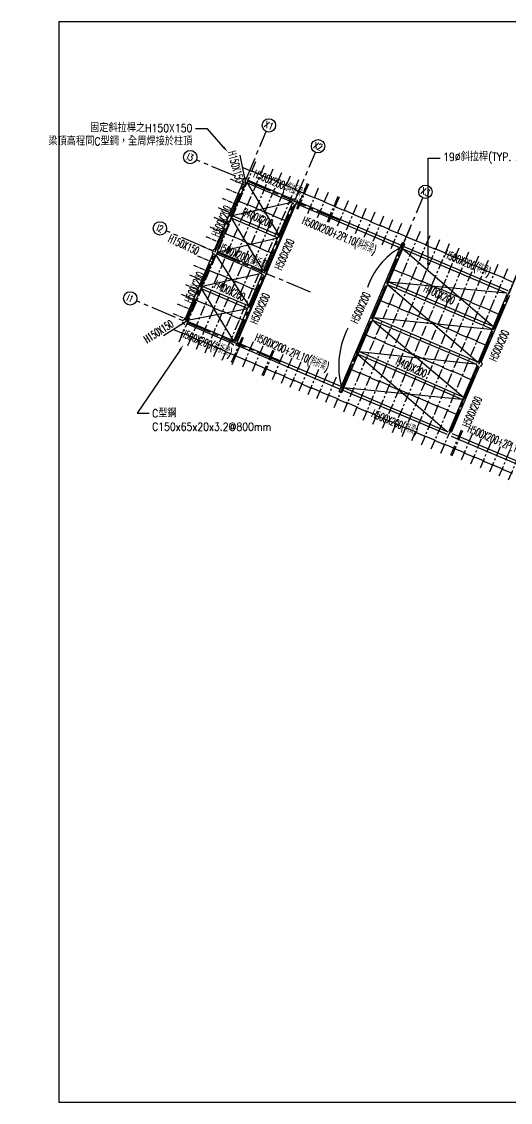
# Model space of a CAD drawing. Header units: centimetres. Extents: x -47768 to 194820, y -149527 to 141949.
# Drawn here: x 58013 to 61677, y -80723 to -72623 of the extents above; entities that cross this region are included whole.
import ezdxf
from ezdxf import colors
from ezdxf.entities.mleader import LeaderData, LeaderLine
from ezdxf.enums import TextEntityAlignment as Align
from ezdxf.math import Vec2, Vec3

# ---------------------------------------------------------------- set-up
doc = ezdxf.new("R2010")
doc.units = ezdxf.units.CM
for name, pattern in [('CENTER2', [28.575, 19.05, -3.175, 3.175, -3.175]), ('HIDDEN', [0.375, 0.25, -0.125]), ('建築圖|CENTER', [50.8, 31.75, -6.35, 6.35, -6.35])]:
    doc.linetypes.add(name, pattern=pattern)
doc.layers.get('0').update_dxf_attribs({"color": 8})
for name, color, linetype in [('0S-colhead', 8, 'HIDDEN'), ('0S-c型鋼', 11, '建築圖|CENTER'), ('0S-GRID', 8, 'Continuous'), ('0S-SB', 6, 'Continuous'), ('0S-斜拉桿', 131, 'Continuous'), ('0S-防垂桿', 41, 'Continuous'), ('1S-BN', 7, 'Continuous'), ('1S-SJN', 3, 'Continuous'), ('1S-TEXT', 7, 'Continuous'), ('H150X150', 3, 'Continuous'), ('SJ', 3, 'Continuous')]:
    doc.layers.add(name, color=color, linetype=linetype)
doc.layers.add('0S-繪圖區', color=171, linetype='Continuous', plot=False)
doc.styles.add('ae', font='romans.shx', dxfattribs={"bigfont": 'chineset.shx'})
doc.styles.add('CHINA', font='romans.shx', dxfattribs={"width": 0.85, "bigfont": 'chineset.shx'})
doc.styles.add('ROMAND', font='romand')

# ---------------------------------------------------------------- blocks, each defined once
blk = doc.blocks.new('*U155')
at = {"color": 0, "ltscale": 100}
blk.add_lwpolyline([(-36.3, 27), (36.3, 27), (36.3, -27), (-36.3, -27)], close=True, dxfattribs=at)
blk = doc.blocks.new('XLINE')
blk.add_circle((0, 0), 50)
at = {"style": 'ROMAND', "width": 0.74997, "flags": 8}
blk.add_attdef('X-LINE', text='', height=50, dxfattribs=at).set_placement((0, 0), align=Align.MIDDLE)
blk = doc.blocks.new('柱位編號')
at = {"color": 0, "linetype": 'CENTER2', "ltscale": 10}
for p, q in [((129523.5, 36832.5), (130129.1, 38259.2)), ((129891.7, 36676.2), (130497.3, 38102.9)), ((130686.2, 37588.3), (129604.7, 38047.4)), ((130697.2, 36334.3), (131302.8, 37761)), ((130459.6, 37054.4), (129378.1, 37513.5)), ((131502.6, 35992.5), (132108.2, 37419.1)), ((130236.9, 36529.7), (129155.3, 36988.8))]:
    blk.add_line(p, q, dxfattribs=at)
at = {"color": 0}
ref = blk.add_blockref('XLINE', (130148.7, 38305.2), dxfattribs=dict(at, rotation=337))
ref.add_attrib('X-LINE', 'X1', dxfattribs={"height": 50, "rotation": 337, "style": 'ROMAND', "width": 0.74997}).set_placement((130148.7, 38305.2), align=Align.MIDDLE)
ref = blk.add_blockref('XLINE', (130516.9, 38148.9), dxfattribs=dict(at, rotation=337))
ref.add_attrib('X-LINE', 'X2', dxfattribs={"height": 50, "rotation": 337, "style": 'ROMAND', "width": 0.74997}).set_placement((130516.9, 38148.9), align=Align.MIDDLE)
ref = blk.add_blockref('XLINE', (129558.7, 38066.9), dxfattribs=dict(at, rotation=337))
ref.add_attrib('X-LINE', 'I3', dxfattribs={"height": 50, "rotation": 337, "style": 'ROMAND', "width": 0.74997}).set_placement((129558.7, 38066.9), align=Align.MIDDLE)
ref = blk.add_blockref('XLINE', (131322.3, 37807.1), dxfattribs=dict(at, rotation=337))
ref.add_attrib('X-LINE', 'X3', dxfattribs={"height": 50, "rotation": 337, "style": 'ROMAND', "width": 0.74997}).set_placement((131322.3, 37807.1), align=Align.MIDDLE)
ref = blk.add_blockref('XLINE', (129332, 37533.1), dxfattribs=dict(at, rotation=337))
ref.add_attrib('X-LINE', 'I2', dxfattribs={"height": 50, "rotation": 337, "style": 'ROMAND', "width": 0.74997}).set_placement((129332, 37533.1), align=Align.MIDDLE)
ref = blk.add_blockref('XLINE', (129109.3, 37008.4), dxfattribs=dict(at, rotation=337))
ref.add_attrib('X-LINE', 'I1', dxfattribs={"height": 50, "rotation": 337, "style": 'ROMAND', "width": 0.74997}).set_placement((129109.3, 37008.4), align=Align.MIDDLE)

msp = doc.modelspace()

# ---------------------------------------------------------------- linework, layer by layer
at = {"layer": '0S-colhead', "ltscale": 100}
for centre in [(59691.1502, -73814.1465), (60059.3521, -73970.439), (59464.5261, -74348.0393), (59832.6413, -74504.295), (59241.8094, -74872.7271), (59610.0113, -75029.0196), (61443.4792, -75188.1821)]:
    msp.add_circle(centre, 20, dxfattribs=at)
at = {"layer": '0S-c型鋼', "ltscale": 2.5}
for p, q in [((59767.5485, -73672.7973), (59192.955, -75025.8436)), ((59831.9733, -73700.144), (59257.3798, -75053.1903)), ((59896.398, -73727.4907), (59321.8046, -75080.537)), ((59960.8228, -73754.8374), (59386.2293, -75107.8837)), ((60025.2476, -73782.1841), (59450.6541, -75135.2304)), ((60089.6724, -73809.5308), (59515.0789, -75162.5771)), ((60154.0973, -73836.8773), (60068.1365, -74039.3883)), ((60163.3024, -73840.7846), (60077.3415, -74043.2956)), ((60236.9394, -73872.0416), (60150.9786, -74074.5526)), ((60310.5765, -73903.2986), (60224.6156, -74105.8097)), ((60384.2132, -73934.5555), (60298.2524, -74137.0666)), ((60393.4183, -73938.4628), (60307.4575, -74140.9739)), ((60460.1531, -73966.7901), (60374.1923, -74169.3011)), ((60526.8879, -73995.1173), (60440.9271, -74197.6283)), ((60593.6228, -74023.4445), (60507.6619, -74225.9555)), ((60660.3576, -74051.7717), (60574.3967, -74254.2827)), ((60727.0924, -74080.0989), (60641.1316, -74282.6099)), ((60793.8272, -74108.4261), (60707.8664, -74310.9371)), ((60927.297, -74165.0806), (60352.923, -75518.2208)), ((60860.5621, -74136.7533), (60774.6012, -74339.2643)), ((61000.1723, -74196.0143), (60425.7984, -75549.1546)), ((61073.0477, -74226.948), (60498.6737, -75580.0883)), ((61145.923, -74257.8818), (60571.549, -75611.022)), ((61218.7983, -74288.8155), (60644.4243, -75641.9558)), ((61291.6736, -74319.7493), (60717.2997, -75672.8895)), ((61364.549, -74350.683), (60790.175, -75703.8233)), ((61437.4243, -74381.6167), (60863.0503, -75734.757)), ((61510.2996, -74412.5505), (60935.9256, -75765.6907)), ((61583.1749, -74443.4842), (61008.801, -75796.6245)), ((61656.0502, -74474.418), (61081.6763, -75827.5582)), ((61728.9256, -74505.3517), (61154.5516, -75858.492)), ((59665.6844, -74987.506), (59579.7235, -75190.0171)), ((59748.5265, -75022.6704), (59662.5656, -75225.1815)), ((59822.1635, -75053.9275), (59736.2027, -75256.4386)), ((59895.8002, -75085.1844), (59809.8394, -75287.6955)), ((59905.0053, -75089.0917), (59819.0444, -75291.6028)), ((59971.7401, -75117.419), (59885.7793, -75319.9301)), ((60038.4749, -75145.7462), (59952.5141, -75348.2573)), ((60105.2097, -75174.0735), (60019.2489, -75376.5845)), ((60171.9445, -75202.4007), (60085.9837, -75404.9118)), ((60238.6793, -75230.728), (60152.7185, -75433.239)), ((60305.4141, -75259.0552), (60219.4533, -75461.5663)), ((60372.149, -75287.3825), (60286.1881, -75489.8935)), ((61308.7853, -75684.961), (61222.8244, -75887.472)), ((61317.9903, -75688.8683), (61232.0295, -75891.3794)), ((61388.7568, -75718.9069), (61302.796, -75921.418)), ((61459.5234, -75748.9455), (61373.5625, -75951.4566)), ((61530.2899, -75778.9841), (61444.3291, -75981.4952)), ((61601.0565, -75809.0228), (61515.0956, -76011.5338)), ((61671.823, -75839.0614), (61585.8622, -76041.5724)), ((61742.5896, -75869.1), (61656.6287, -76071.611))]:
    msp.add_line(p, q, dxfattribs=at)
at = {"layer": '0S-c型鋼'}
for p, q in [((59577.2199, -73800.9259), (59678.45, -73843.8797)), ((59516.0959, -73944.9783), (59617.326, -73987.932)), ((59546.6579, -73872.9521), (59647.888, -73915.9058)), ((59485.534, -74017.0045), (59586.764, -74059.9582)), ((59454.972, -74089.0307), (59556.2021, -74131.9844)), ((59424.41, -74161.0569), (59525.6401, -74204.0106)), ((59393.848, -74233.083), (59495.0781, -74276.0368)), ((59365.2367, -74305.8935), (59466.4668, -74348.8472)), ((59332.7302, -74377.0943), (59433.9546, -74420.0614)), ((59302.1586, -74449.1164), (59403.383, -74492.0836)), ((59241.0155, -74593.1606), (59342.2398, -74636.1278)), ((59271.587, -74521.1385), (59372.8114, -74564.1057)), ((59210.4439, -74665.1827), (59311.6683, -74708.1499)), ((59179.8723, -74737.2048), (59281.0967, -74780.172)), ((59149.3008, -74809.2269), (59250.5251, -74852.1941))]:
    msp.add_line(p, q, dxfattribs=at)
at = {"layer": '0S-c型鋼', "ltscale": 100}
for p, q in [((60067.9571, -73988.4932), (59628.976, -75022.6679)), ((59674.8894, -74991.4134), (59588.9286, -75193.9244))]:
    msp.add_line(p, q, dxfattribs=at)
at = {"layer": '0S-SB', "ltscale": 100}
for p, q in [((59462.0636, -74328.1915), (59675.2552, -73826.1703)), ((59480.4724, -74336.0091), (59693.664, -73833.9879)), ((59703.1823, -73830.0854), (60039.5284, -73972.8559)), ((59710.9969, -73811.6753), (60047.3431, -73954.4458)), ((59830.2522, -74484.5083), (60043.3622, -73982.4524)), ((59848.6623, -74492.3229), (60061.7723, -73990.2671)), ((60071.3842, -73986.3779), (60851.6703, -74317.5896)), ((60079.1989, -73967.9678), (60859.4849, -74299.1795)), ((59484.3769, -74345.6005), (59820.6311, -74488.3027)), ((60394.5375, -75394.5902), (60867.2994, -74280.7696)), ((60412.9478, -75402.4045), (60885.7097, -74288.5839)), ((60885.7096, -74288.5841), (60867.2995, -74280.7694)), ((60870.0804, -74325.4043), (61650.4765, -74656.6627)), ((60877.895, -74306.9942), (61658.2911, -74638.2527)), ((59239.3436, -74852.8797), (59448.5362, -74360.0528)), ((59257.7537, -74860.6943), (59466.9463, -74367.8674)), ((59476.5636, -74364.0112), (59812.8178, -74506.7133)), ((59607.5456, -75009.1721), (59816.7483, -74516.3213)), ((59625.9557, -75016.9868), (59835.1584, -74524.1359)), ((61441.09, -75168.3954), (61654.3307, -74666.0318)), ((61459.5001, -75176.21), (61672.7408, -74673.8464)), ((60651.264, -74840.884), (61431.6266, -75172.1283)), ((59253.8417, -74888.6658), (59590.1926, -75031.433)), ((59261.6561, -74870.2556), (59598.007, -75013.0228)), ((60643.4493, -74859.2941), (61423.812, -75190.5384)), ((59622.0426, -75044.9524), (60402.3296, -75376.17)), ((59629.8573, -75026.5424), (60410.1443, -75357.7599)), ((61218.4189, -75692.9755), (61427.5861, -75200.2084)), ((61236.829, -75700.7901), (61445.9962, -75208.0231)), ((60394.5376, -75394.5899), (60412.9477, -75402.4046)), ((60420.7396, -75383.9848), (61201.0326, -75715.1996)), ((60428.5542, -75365.5747), (61208.8473, -75696.7895)), ((61232.8402, -75728.7011), (62006.4261, -76057.0689)), ((61240.6548, -75710.291), (62014.2408, -76038.6588))]:
    msp.add_line(p, q, dxfattribs=at)
at = {"layer": '0S-斜拉桿', "ltscale": 100}
for p, q in [((59703.2137, -73830.0987), (59940.7306, -74224.2373)), ((59590.9836, -74075.7785), (60039.8395, -73974.8275)), ((59583.166, -74094.1874), (59820.6303, -74488.3033)), ((59490.1236, -74348.0393), (59932.916, -74242.6474)), ((60870.0804, -74325.4043), (61551.6146, -74908.0157)), ((59466.9352, -74367.8937), (59716.0606, -74753.5269)), ((59366.2687, -74605.049), (59812.7865, -74506.7)), ((60756.7683, -74592.3507), (61431.5786, -75172.1079)), ((60764.583, -74573.9406), (61645.3034, -74654.4669)), ((59358.4541, -74623.4591), (59598.007, -75013.0228)), ((59257.7649, -74860.668), (59708.2459, -74771.937)), ((60651.2709, -74840.887), (61553.005, -74930.3331)), ((60643.4566, -74859.2972), (61326.9444, -75437.3055)), ((60534.2909, -75116.4746), (61203.6995, -75694.6044)), ((60543.1717, -75095.5529), (61413.6711, -75186.2339)), ((60428.5542, -75365.5747), (61313.195, -75453.1277))]:
    msp.add_line(p, q, dxfattribs=at)
at = {"layer": '0S-防垂桿', "ltscale": 100}
for p, q in [((59670.9097, -73714.8532), (59741.6281, -73744.8663)), ((59735.0395, -73739.2323), (59806.9215, -73769.7392)), ((59802.0861, -73770.5219), (59869.9778, -73799.3383)), ((59863.8801, -73793.9466), (59935.7622, -73824.4536)), ((59930.9268, -73825.2362), (59998.8185, -73854.0526)), ((59992.7208, -73848.661), (60064.6029, -73879.1679)), ((60059.7675, -73879.9505), (60127.8865, -73908.8634)), ((60121.5815, -73903.3591), (60138.1091, -73910.3734)), ((60129.7275, -73909.6448), (60210.9873, -73944.1317)), ((60202.9767, -73937.8942), (60285.1571, -73972.7718)), ((59637.4697, -73966.3137), (59708.1881, -73996.3268)), ((59701.5995, -73990.6927), (59773.4815, -74021.1997)), ((59768.6462, -74021.9823), (59836.5378, -74050.7987)), ((60276.776, -73972.0631), (60358.0358, -74006.55)), ((60351.6974, -74001.0373), (60368.225, -74008.0517)), ((60359.8434, -74007.3232), (60441.1032, -74041.8101)), ((60427.6006, -74033.2418), (60501.7014, -74064.6903)), ((59830.4402, -74045.4071), (59902.3222, -74075.914)), ((59897.4868, -74076.6966), (59965.3785, -74105.5131)), ((59959.2809, -74100.1214), (60011.2174, -74122.1634)), ((60493.3132, -74063.9777), (60574.573, -74098.4646)), ((60561.0704, -74089.8963), (60635.1712, -74121.3448)), ((60626.783, -74120.6322), (60708.0428, -74155.1191)), ((60694.5402, -74146.5507), (60768.641, -74177.9993)), ((60760.2528, -74177.2867), (60841.5127, -74211.7735)), ((59534.8039, -74208.0699), (59605.5224, -74238.083)), ((59598.9337, -74232.449), (59670.8157, -74262.9559)), ((59665.9804, -74263.7385), (59733.8721, -74292.555)), ((60828.0101, -74203.2052), (60902.1108, -74234.6538)), ((60893.7227, -74233.9411), (60974.9825, -74268.428)), ((60961.4799, -74259.8597), (61047.8614, -74296.5203)), ((59727.7744, -74287.1633), (59799.6564, -74317.6702)), ((59794.8211, -74318.4529), (59862.7127, -74347.2693)), ((59856.6151, -74341.8776), (59908.5517, -74363.9197)), ((61039.4734, -74295.8085), (61120.7332, -74330.2954)), ((61107.2306, -74321.7271), (61193.6121, -74358.3877)), ((61185.224, -74357.6759), (61266.4839, -74392.1628)), ((61252.9813, -74383.5945), (61339.3628, -74420.2551)), ((61330.9747, -74419.5433), (61412.2345, -74454.0302)), ((59417.0459, -74485.4254), (59487.7644, -74515.4385)), ((59481.1757, -74509.8044), (59553.0578, -74540.3114)), ((60791.0449, -74475.8348), (60872.3047, -74510.3217)), ((60858.8022, -74501.7533), (60945.1837, -74538.4139)), ((61398.732, -74445.4619), (61485.1135, -74482.1225)), ((61476.7254, -74481.4107), (61557.9852, -74515.8976)), ((61544.4826, -74507.3293), (61630.8642, -74543.9899)), ((59548.2224, -74541.094), (59616.1141, -74569.9104)), ((59610.0164, -74564.5188), (59681.8984, -74595.0257)), ((59677.0631, -74595.8083), (59744.9548, -74624.6248)), ((60936.7956, -74537.7022), (61018.0554, -74572.1891)), ((61004.5528, -74563.6207), (61090.9344, -74600.2813)), ((61082.5463, -74599.5696), (61163.8061, -74634.0564)), ((61622.4761, -74543.2781), (61703.7359, -74577.765)), ((59738.8571, -74619.2331), (59790.7937, -74641.2751)), ((61150.3035, -74625.4881), (61236.685, -74662.1487)), ((61228.297, -74661.437), (61309.5568, -74695.9238)), ((59321.1143, -74711.4261), (59391.8327, -74741.4392)), ((59385.2441, -74735.8052), (59457.1261, -74766.3121)), ((60692.8259, -74707.2244), (60774.0857, -74741.7113)), ((60760.5831, -74733.1429), (60846.9646, -74769.8035)), ((61296.0542, -74687.3555), (61382.4357, -74724.0161)), ((61374.0477, -74723.3043), (61455.3075, -74757.7912)), ((61441.8049, -74749.2229), (61528.1864, -74785.8835)), ((59452.2908, -74767.0947), (59520.1825, -74795.9112)), ((59514.0848, -74790.5195), (59585.9668, -74821.0265)), ((59581.1314, -74821.8091), (59649.0231, -74850.6255)), ((60838.5766, -74769.0918), (60919.8364, -74803.5787)), ((60906.3338, -74795.0103), (60992.7153, -74831.6709)), ((60984.3272, -74830.9592), (61065.587, -74865.446)), ((61519.7983, -74785.1717), (61601.0582, -74819.6586)), ((59642.9307, -74845.2361), (59694.8673, -74867.2781)), ((61052.0845, -74856.8777), (61138.466, -74893.5383)), ((61130.0779, -74892.8266), (61211.3377, -74927.3134)), ((61197.8351, -74918.7451), (61284.2167, -74955.4057)), ((59152.5626, -74929.5644), (59223.2811, -74959.5775)), ((59216.6924, -74953.9435), (59288.5744, -74984.4504)), ((59283.7391, -74985.233), (59351.6308, -75014.0494)), ((60583.4935, -74964.7952), (60664.7534, -74999.2821)), ((60651.2508, -74990.7138), (60737.6323, -75027.3743)), ((61275.8286, -74954.6939), (61357.0884, -74989.1808)), ((61343.5858, -74980.6125), (61429.9674, -75017.2731)), ((59345.5331, -75008.6578), (59417.4151, -75039.1647)), ((59412.5798, -75039.9473), (59480.4714, -75068.7638)), ((59474.3738, -75063.3721), (59546.2558, -75093.879)), ((60729.2442, -75026.6626), (60810.504, -75061.1495)), ((60797.0014, -75052.5812), (60883.383, -75089.2417)), ((61421.5793, -75016.5613), (61502.8391, -75051.0482)), ((59541.4204, -75094.6617), (59609.3121, -75123.4781)), ((59605.3672, -75119.4837), (59621.8948, -75126.498)), ((59613.5132, -75125.7694), (59694.773, -75160.2563)), ((59686.7624, -75154.0188), (59768.9429, -75188.8964)), ((60874.9949, -75088.53), (60956.2547, -75123.0169)), ((60942.7521, -75114.4486), (61029.1337, -75151.1091)), ((61020.7456, -75150.3974), (61102.0054, -75184.8843)), ((59760.5617, -75188.1877), (59841.8215, -75222.6746)), ((59835.4831, -75217.1619), (59852.0107, -75224.1763)), ((59843.6291, -75223.4478), (59924.8889, -75257.9347)), ((60472.887, -75225.3679), (60554.1468, -75259.8547)), ((61088.5028, -75176.316), (61174.8843, -75212.9765)), ((61166.4963, -75212.2648), (61247.7561, -75246.7517)), ((61234.2535, -75238.1834), (61320.635, -75274.8439)), ((59911.3863, -75249.3664), (59985.4871, -75280.8149)), ((59977.0989, -75280.1023), (60058.3587, -75314.5892)), ((60044.8561, -75306.0209), (60118.9569, -75337.4694)), ((60540.6442, -75251.2864), (60627.0258, -75287.947)), ((60618.6377, -75287.2352), (60699.8975, -75321.7221)), ((60686.3949, -75313.1538), (60772.7764, -75349.8144)), ((61312.247, -75274.1322), (61393.5068, -75308.6191)), ((60110.5687, -75336.7568), (60191.8286, -75371.2437)), ((60178.326, -75362.6754), (60252.4267, -75394.1239)), ((60244.0386, -75393.4113), (60325.2984, -75427.8982)), ((60764.3884, -75349.1026), (60845.6482, -75383.5895)), ((60832.1456, -75375.0212), (60918.5271, -75411.6818)), ((60910.1391, -75410.97), (60991.3989, -75445.4569)), ((60311.7958, -75419.3298), (60385.8966, -75450.7784)), ((60377.5084, -75450.0658), (60458.7682, -75484.5526)), ((60445.2656, -75475.9843), (60531.6472, -75512.6449)), ((60977.8963, -75436.8886), (61064.2778, -75473.5492)), ((61055.8897, -75472.8374), (61137.1496, -75507.3243)), ((60523.2591, -75511.9332), (60604.5189, -75546.42)), ((60591.0163, -75537.8517), (60677.3978, -75574.5123)), ((61123.647, -75498.756), (61210.0285, -75535.4166)), ((61201.6404, -75534.7048), (61282.9002, -75569.1917)), ((60669.0098, -75573.8005), (60750.2696, -75608.2874)), ((60736.767, -75599.7191), (60823.1485, -75636.3797)), ((60814.7605, -75635.6679), (60896.0203, -75670.1548)), ((60882.5177, -75661.5865), (60968.8992, -75698.2471)), ((60960.5111, -75697.5353), (61041.771, -75732.0222)), ((61028.2684, -75723.4539), (61114.6499, -75760.1145)), ((61106.2618, -75759.4027), (61187.5216, -75793.8896)), ((61174.0191, -75785.3213), (61255.7979, -75820.0285)), ((61247.4459, -75819.3468), (61263.9735, -75826.3612)), ((61257.639, -75820.8099), (61339.4179, -75855.517)), ((61327.3835, -75853.2578), (61408.6433, -75887.7447)), ((61399.1721, -75880.8871), (61480.951, -75915.5943)), ((61468.9166, -75913.335), (61550.1764, -75947.8219)), ((61540.7052, -75940.9643), (61622.484, -75975.6715)), ((61610.4497, -75973.4123), (61691.7095, -76007.8992))]:
    msp.add_line(p, q, dxfattribs=at)
at = {"layer": '1S-TEXT', "ltscale": 100}
for centre, radius, start, end in [((61112.5418, -74782.1937), 532.8329, 119.31387165, 161.83753959), ((61019.8654, -75203.8806), 628.8392, 153.10325866, 194.16432471)]:
    msp.add_arc(centre, radius, start, end, dxfattribs=at)
at = {"layer": 'H150X150', "ltscale": 100}
for p, q in [((59695.1516, -73833.7422), (59652.3497, -73623.8301)), ((59258.6789, -74861.9837), (59078.0662, -74977.0078))]:
    msp.add_line(p, q, dxfattribs=at)
at = {"layer": 'SJ', "ltscale": 100}
for p, q in [((59583.166, -74094.1874), (59932.916, -74242.6474)), ((59590.9807, -74075.7773), (59940.7306, -74224.2373)), ((60756.7683, -74592.3507), (61543.8, -74926.4258)), ((60764.583, -74573.9406), (61551.6146, -74908.0157)), ((59358.4541, -74623.4591), (59708.2459, -74771.937)), ((59366.2687, -74605.049), (59716.0606, -74753.5269)), ((60535.1762, -75113.8852), (61319.04, -75455.6775)), ((60543.1701, -75095.5522), (61327.0338, -75437.3445))]:
    msp.add_line(p, q, dxfattribs=at)

# ---------------------------------------------------------------- block references
at = {"layer": '0S-GRID'}
msp.add_blockref('柱位編號', (-70281.738, -111705.2561), dxfattribs=at)
at = {"layer": '0S-繪圖區', "ltscale": 100, "xscale": 150, "yscale": 150, "zscale": 150}
msp.add_blockref('*U155', (63739.0774, -76672.6443), dxfattribs=at)

# ---------------------------------------------------------------- texts
at = {"layer": '1S-BN', "style": 'CHINA', "width": 0.5}
for s, p in [('H500X200(斜折梁)', (59943.901, -73838.8986)), ('H500X200+2PL10(斜折梁)', (60394.205, -74225.0737)), ('H500X200(斜折梁)', (59676.1488, -74386.5755)), ('H500X200(斜梁)', (61356.0396, -74434.0499)), ('H500X200(斜折梁)', (59398.6699, -75033.6902)), ('H500X200+2PL10(斜折梁)', (60039.6053, -75102.2474)), ('H500X200(斜梁)', (60810.8085, -75628.8415)), ('H500X200+2PL10(斜梁)', (61616.2029, -75778.657))]:
    msp.add_text(s, height=60, rotation=337.00900662, dxfattribs=at).set_placement(p, align=Align.MIDDLE)
at = {"layer": '1S-BN', "style": 'ae', "width": 0.5}
for p in [(59489.8543, -74241.0022), (59961.1341, -74490.6679), (59286.2685, -74737.417), (59778.0333, -74896.5815), (60532.2735, -74890.167), (61572.0176, -75174.4474), (61368.4317, -75670.8622)]:
    msp.add_text('H500X200', height=60, rotation=66.17091532, dxfattribs=at).set_placement(p)
at = {"layer": '1S-SJN', "style": 'ae', "width": 0.5}
for rotation, p in [(644.92299457, (59559.2748, -73600.3477)), (752.59063508, (58953.5696, -75035.8712))]:
    msp.add_text('H150X150', height=60, rotation=rotation, dxfattribs=at).set_placement(p)
at = {"layer": '1S-SJN', "linetype": 'Continuous', "style": 'CHINA', "width": 0.5}
for s, p in [('H400X200', (59782.6071, -74092.5323)), ('H150X150', (59228.0404, -74294.5668)), ('H400X200', (59573.835, -74639.787)), ('H400X200', (61144.579, -74666.9347)), ('H400X200', (60935.8069, -75214.1894))]:
    msp.add_text(s, height=60, rotation=695.14943645, dxfattribs=at).set_placement(p, align=Align.MIDDLE)

# ---------------------------------------------------------------- leaders
at = {"layer": '1S-TEXT', "color": 7, "linetype": 'Continuous'}
ml = msp.add_multileader_mtext('Standard', dxfattribs=at)
ml.set_content('固定斜拉桿之H150X150\\P梁頂高程同C型鋼，全周焊接於柱頂', color=7, style='CHINA')
ml.set_leader_properties(color=256, linetype='ByLayer', lineweight=-1)
ml.build(insert=Vec2(0, 0))
ml.multileader.update_dxf_attribs({"dogleg_length": 0.6, "arrow_head_size": 49.5, "scale": 150})
ctx = ml.context
ctx.base_point, ctx.scale, ctx.char_height, ctx.arrow_head_size, ctx.landing_gap_size, ctx.plane_origin = Vec3(58458.9115, -73425.6283), 150, 60, 49.5, 22.5, Vec3(59559.2748, -73600.3477)
ctx.text_align_type = 2
notes = []
notes.append((ctx, [(0, (1, 1, 0), (59405.6615, -73425.6283), (-1, 0), 90, [(0, [(59559.2748, -73600.3477)], 256, [])])]))
ctx.mtext.insert, ctx.mtext.alignment, ctx.mtext.flow_direction = Vec3(59293.1615, -73390.0033), 3, 5
ml = msp.add_multileader_mtext('Standard', dxfattribs=at)
ml.set_content('19%%C斜拉桿(TYP. A307)', color=7, style='CHINA')
ml.set_leader_properties(color=256, linetype='ByLayer', lineweight=-1)
ml.build(insert=Vec2(0, 0))
ml.multileader.update_dxf_attribs({"dogleg_length": 0.6, "arrow_head_size": 49.5, "scale": 150})
ctx = ml.context
ctx.base_point, ctx.scale, ctx.char_height, ctx.arrow_head_size, ctx.landing_gap_size, ctx.plane_origin = Vec3(61150.7783, -73646.4209), 150, 60, 49.5, 22.5, Vec3(61060.7783, -74482.2658)
notes.append((ctx, [(0, (1, 1, 0), (61060.7783, -73646.4209), (1, 0), 90, [(0, [(61060.7783, -74482.2658)], 256, [])])]))
ctx.mtext.insert, ctx.mtext.flow_direction = Vec3(61173.2783, -73606.5209), 5
ml = msp.add_multileader_mtext('Standard', dxfattribs=at)
ml.set_content('C型鋼\\PC150x65x20x3.2@800mm', color=7, style='CHINA')
ml.set_leader_properties(color=256, linetype='ByLayer', lineweight=-1)
ml.build(insert=Vec2(0, 0))
ml.multileader.update_dxf_attribs({"dogleg_length": 0.6, "arrow_head_size": 49.5, "scale": 150})
ctx = ml.context
ctx.base_point, ctx.scale, ctx.char_height, ctx.arrow_head_size, ctx.landing_gap_size, ctx.plane_origin = Vec3(58969.0696, -75558.3698), 150, 60, 49.5, 22.5, Vec3(59147.9048, -75753.6431)
notes.append((ctx, [(0, (1, 1, 0), (58879.0696, -75558.3698), (1, 0), 90, [(0, [(59226.6229, -75045.583)], 0, [])])]))
ctx.mtext.insert, ctx.mtext.flow_direction = Vec3(58991.5696, -75528.3698), 5
for ctx, leaders in notes:
    for number, flags, end, landing, length, lines in leaders:
        leader = LeaderData()
        leader.index, (leader.has_last_leader_line, leader.has_dogleg_vector, leader.attachment_direction) = number, flags
        leader.last_leader_point, leader.dogleg_vector, leader.dogleg_length = Vec3(end), Vec3(landing), length
        for number, points, colour, breaks in lines:
            line = LeaderLine()
            line.index, line.vertices, line.color, line.breaks = number, Vec3.list(points), colors.encode_raw_color(colour), breaks
            leader.lines.append(line)
        ctx.leaders.append(leader)

doc.saveas('drawing.dxf')
